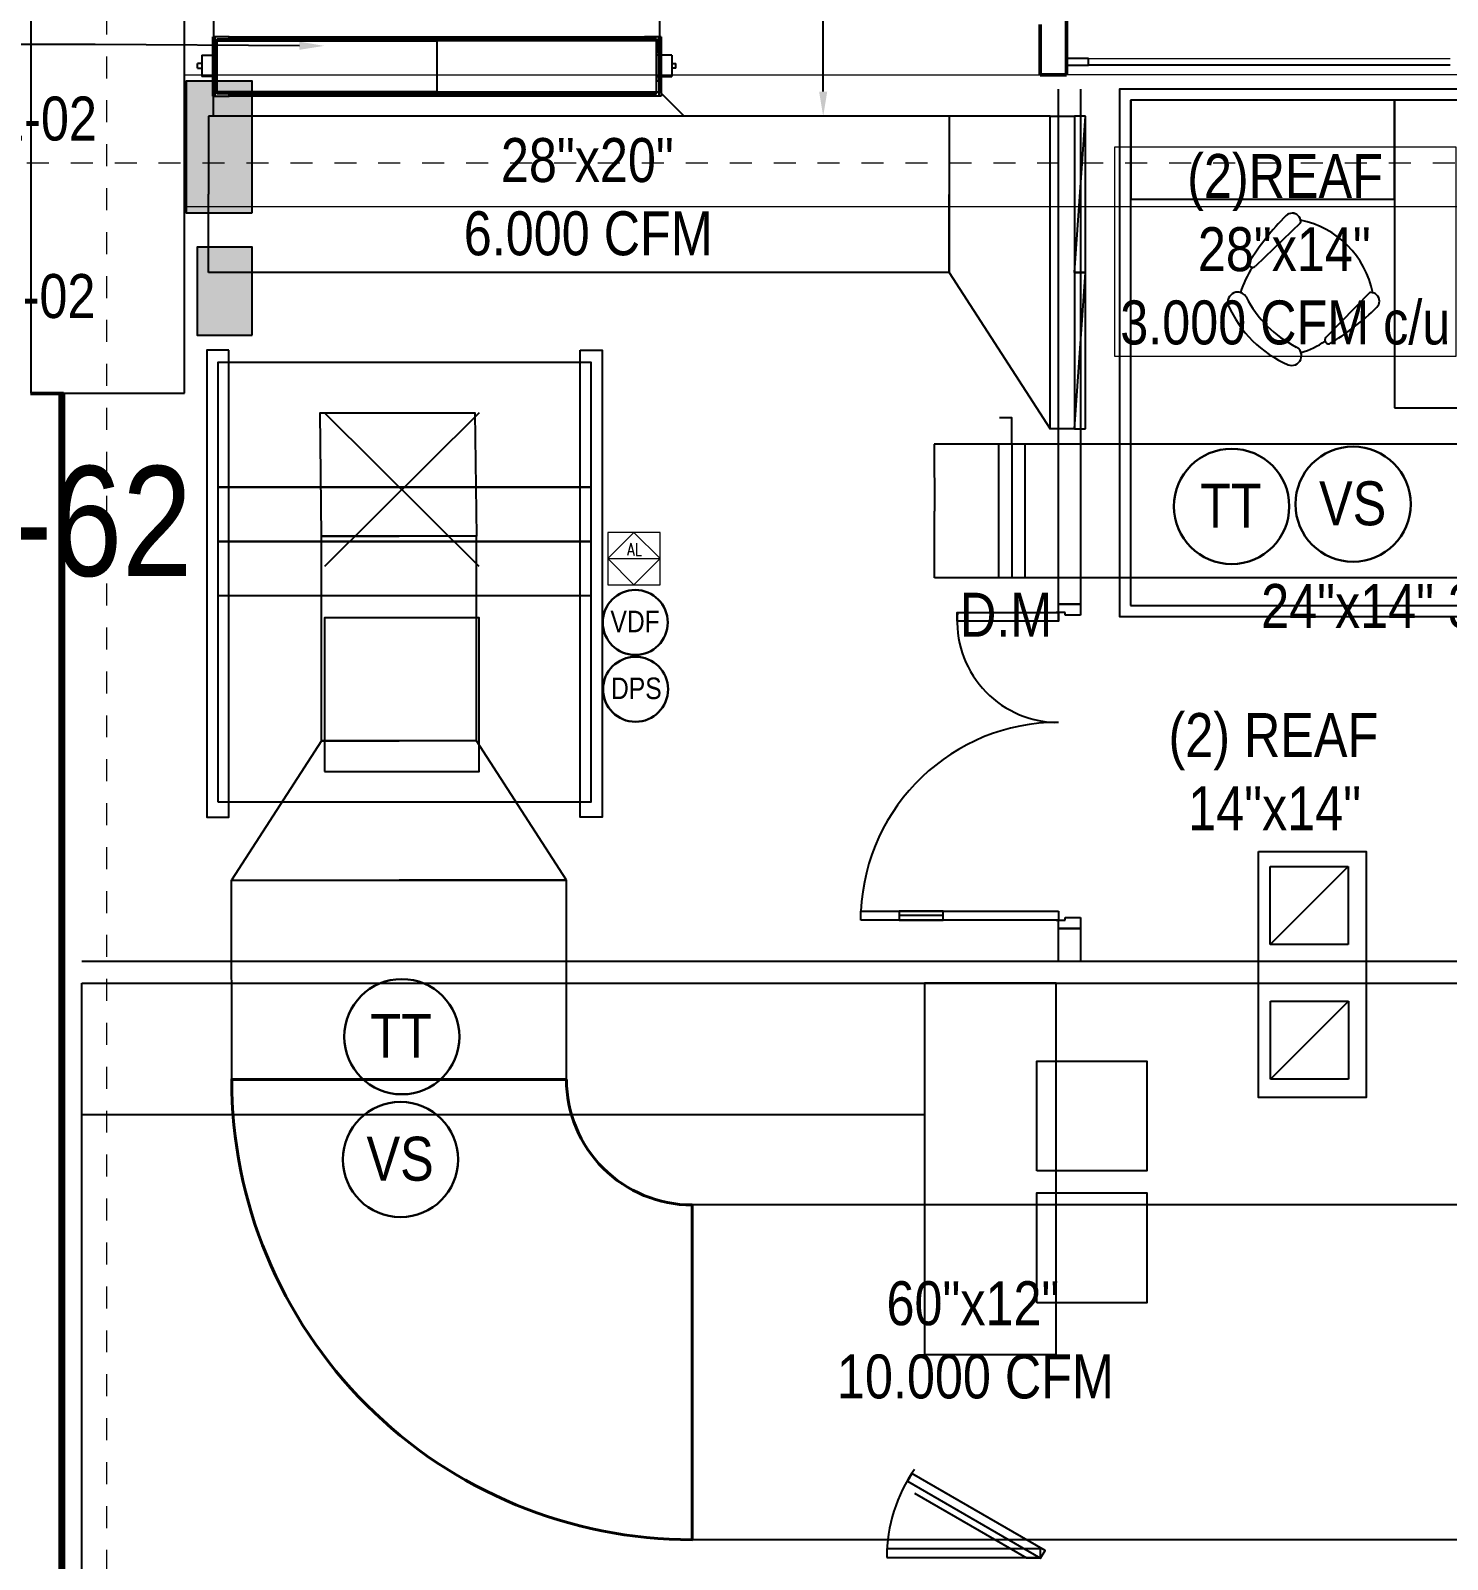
# Model space of a CAD drawing. Header units: inches. Extents: x -3 to 209, y -384 to 20.
# Drawn here: x 162.09 to 168.54, y 7.75 to 14.71 of the extents above; entities that cross this region are included whole.
import ezdxf
from ezdxf import colors
from ezdxf.entities.mleader import LeaderData, LeaderLine
from ezdxf.math import Vec2, Vec3

# ---------------------------------------------------------------- set-up
doc = ezdxf.new("R2010")
doc.units = ezdxf.units.IN
doc.header["$MEASUREMENT"] = 0
doc.linetypes.add('Grid Line 1_2_', pattern=[0.022225, 0.0127, -0.003175, 0.003175, -0.003175])
doc.linetypes.add('HIDDEN2', pattern=[0.1875, 0.125, -0.0625])
for name, color, linetype in [('1-01 HVAC-01A -Equipos', 3, 'Continuous'), ('A-WALL', 253, 'Continuous'), ('BASE PLAN$0$FLOOR LAYOUT 14 Oct (x-ref)$0$20F-032408$0$XDOOR', 253, 'Continuous'), ('BASE PLAN$0$NBS-HEAVY', 253, 'Continuous'), ('BASE PLAN$0$NDS-DOORS', 253, 'Continuous'), ('BASE PLAN$0$WALL', 253, 'Continuous'), ('HVAC TEXTO CVV', 2, 'Continuous'), ('Hvac Textos', 7, 'Continuous'), ('HVAC-Accesorios', 1, 'Continuous'), ('HVAC-Equipos', 3, 'Continuous'), ('HVAC-Extraccion', 114, 'Continuous'), ('HVAC-Rejillas', 2, 'HIDDEN2'), ('HVAC-Retorno', 20, 'Continuous'), ('HVAC-Suministro', 170, 'Continuous'), ('I-WALL', 1, 'Continuous'), ('NFF-FURN', 253, 'Continuous'), ('NFF-LIGHT', 253, 'Continuous')]:
    doc.layers.add(name, color=color, linetype=linetype)
for name, color, linetype, lineweight in [('1-controlAA', 4, 'Continuous', 5), ('A-GLAZ-CURT', 253, 'Continuous', 9), ('A-GLAZ-CWMG', 253, 'Continuous', 9), ('A-WALL-PATT', 253, 'Continuous', 50), ('BASE PLAN$0$A-ABOVE', 253, 'Continuous', 5), ('DET-INST', 3, 'Continuous', 5), ('HVAC -Textos Extraccion', 2, 'Continuous', 9), ('HVAC -Textos Rejillas', 2, 'Continuous', 9), ('HVAC -Textos Retorno', 2, 'Continuous', 9), ('HVAC -Textos Suministro', 7, 'Continuous', 9), ('HVAC Suministro', 5, 'Continuous', 40), ('S-BEAM', 253, 'Continuous', 13), ('S-COLS', 6, 'Continuous', 13), ('S-GRID', 253, 'Continuous', 9), ('TUBO HVAC', 1, 'Continuous', 30), ('TX-INST', 250, 'Continuous', 5)]:
    doc.layers.add(name, color=color, linetype=linetype, lineweight=lineweight)
doc.styles.add('Arial Narrow', font='ARIALN.TTF', dxfattribs={"height": 0.00295})
doc.styles.add('ROMANS', font='romans.shx', dxfattribs={"width": 0.8})
doc.styles.get("Standard").update_dxf_attribs({"font": 'arial.ttf'})

# ---------------------------------------------------------------- blocks, each defined once
blk = doc.blocks.new('rr')
at = {"linetype": 'ByBlock', "lineweight": -2}
for p, q in [((-0.0127, -0.0127), (0.0127, 0.0127)), ((-0.0127, -0.0127), (-0.0127, 0.0127)), ((-0.0127, 0.0127), (0.0127, 0.0127)), ((0.0127, 0.0127), (0.0127, -0.0127)), ((0.0127, -0.0127), (-0.0127, -0.0127))]:
    blk.add_line(p, q, dxfattribs=at)
blk = doc.blocks.new('*U78')
blk.add_lwpolyline([(-1.0399, -0.0566), (-1.0399, 0), (0, 0), (0.0566, -0.0566), (-1.0399, -0.0566)])
blk = doc.blocks.new('*U80')
at = {"layer": 'HVAC-Accesorios', "flags": 128}
for points in [[(0, 0), (-0.1193, 0), (-0.1193, -0.0565)], [(0, 0), (0.6096, 0)]]:
    blk.add_lwpolyline(points, dxfattribs=at)
blk.add_lwpolyline([(0, 0.059), (0.6096, 0.059), (0.6096, -0.059), (0, -0.059)], close=True, dxfattribs=at)
blk = doc.blocks.new('Damper 36x34 - Damper 40x18-V18-1 - Mecánica')
for p, q in [((0, 0.25), (1, 0.25)), ((0, 0.241), (0, 0.25)), ((0, 0.009), (0, 0.241)), ((0, 0.241), (1, 0.241)), ((1, 0.25), (1, 0.241)), ((1, 0.241), (1, 0.009)), ((-0.07, 0.1763), (-0.065, 0.1763)), ((-0.07, 0.1763), (-0.07, 0.0785)), ((-0.0649, 0.1763), (0, 0.1763)), ((-0.07, 0.1374), (-0.089, 0.1374)), ((-0.089, 0.1371), (-0.089, 0.1374)), ((-0.089, 0.1329), (-0.089, 0.1371)), ((-0.089, 0.13), (-0.089, 0.1328)), ((-0.089, 0.1248), (-0.089, 0.13)), ((-0.089, 0.1203), (-0.089, 0.1248)), ((-0.089, 0.1177), (-0.089, 0.1203)), ((-0.089, 0.1174), (-0.089, 0.1177)), ((-0.089, 0.1174), (-0.07, 0.1174)), ((-0.065, 0.0785), (-0.07, 0.0785)), ((0, 0.0785), (-0.0649, 0.0785)), ((0, 0), (0, 0.009)), ((1, 0.009), (0, 0.009)), ((1, 0), (0, 0)), ((1, 0.009), (1, 0))]:
    blk.add_line(p, q)
blk = doc.blocks.new('soporte dampers - soporte dampers-960247-1 - Mecánica')
for p, q in [((-0.02, -0.26), (-0.02, 0.01)), ((-0.01, 0.01), (-0.02, 0.01)), ((-0.01, 0.01), (-0.01, -0.26)), ((-0.01, 0.01), (-0.01, -0.06)), ((0, 0.01), (-0.01, 0.01)), ((0.055, 0.01), (0, 0.01)), ((0, -0.06), (0, 0)), ((0, 0), (0.055, 0)), ((0.055, 0.01), (1.946, 0.01)), ((0.055, 0.01), (0.055, 0)), ((0.055, 0), (0.055, 0.01)), ((1.946, 0), (0.055, 0)), ((1.946, 0), (1.946, 0.01)), ((1.967, 0.01), (1.946, 0.01)), ((1.946, 0.01), (1.946, 0)), ((1.946, 0), (1.967, 0)), ((2.001, 0.01), (1.967, 0.01)), ((1.967, 0), (2.001, 0)), ((2.011, 0.01), (2.001, 0.01)), ((2.001, 0), (2.001, -0.06)), ((2.011, -0.19), (2.011, 0.01)), ((2.021, 0.01), (2.011, 0.01)), ((2.011, -0.06), (2.011, 0.01)), ((2.021, 0.01), (2.021, -0.26)), ((-0.01, -0.06), (0, -0.06)), ((2.001, -0.06), (2.011, -0.06)), ((0, -0.19), (-0.01, -0.19)), ((-0.01, -0.19), (-0.01, -0.26)), ((0, -0.25), (0, -0.19)), ((2.001, -0.25), (2.001, -0.19)), ((2.001, -0.19), (2.011, -0.19)), ((2.011, -0.19), (2.011, -0.26)), ((-0.02, -0.26), (-0.01, -0.26)), ((-0.01, -0.26), (0, -0.26)), ((0.055, -0.25), (0, -0.25)), ((0, -0.26), (0.055, -0.26)), ((0.055, -0.25), (1.946, -0.25)), ((0.055, -0.25), (0.055, -0.26)), ((0.055, -0.26), (0.055, -0.25)), ((1.946, -0.26), (0.055, -0.26)), ((1.946, -0.25), (1.946, -0.26)), ((1.946, -0.26), (1.946, -0.25)), ((1.946, -0.25), (2.001, -0.25)), ((2.001, -0.26), (1.946, -0.26)), ((2.011, -0.26), (2.001, -0.26)), ((2.021, -0.26), (2.011, -0.26))]:
    blk.add_line(p, q)
blk = doc.blocks.new('UPAQ-02')
at = {"layer": '1-01 HVAC-01A -Equipos'}
for points in [[(-74852.8153, 50919.0231), (-74851.1153, 50919.0231), (-74851.1153, 50921.0231), (-74852.8153, 50921.0231)], [(-74852.8153, 50920.4564), (-74851.1153, 50920.4564), (-74851.1153, 50921.0231), (-74852.8153, 50921.0231)], [(-74852.8153, 50920.2094), (-74851.1153, 50920.2094), (-74851.1153, 50920.4564), (-74852.8153, 50920.4564)], [(-74852.8153, 50919.9625), (-74851.1153, 50919.9625), (-74851.1153, 50920.2094), (-74852.8153, 50920.2094)], [(-74852.3301, 50919.161), (-74851.6254, 50919.161), (-74851.6254, 50919.861), (-74852.3301, 50919.861)]]:
    blk.add_lwpolyline(points, close=True, dxfattribs=at)
blk = doc.blocks.new('BASE PLAN$0$Z$W@#371D3AC1')
at = {"layer": 'BASE PLAN$0$A-ABOVE', "linetype": 'ByBlock', "lineweight": -2}
blk.add_line((375.4, 58), (175, 58), dxfattribs=at)
blk.add_lwpolyline([(375.4, 78), (175, 78), (175, 38), (375.4, 38)], close=True, dxfattribs=at)
at = {"layer": 'BASE PLAN$0$FLOOR LAYOUT 14 Oct (x-ref)$0$20F-032408$0$XDOOR', "linetype": 'ByBlock', "lineweight": -2}
for p, q in [((900, 1438), (900, 1476)), ((900, 1476), (1000, 1476)), ((1000, 1476), (1000, 1426)), ((930, 1438), (890, 1438)), ((930, 1426), (930, 1438)), ((1000, 1426), (930, 1426)), ((0, 38), (0, 78)), ((0, 78), (900, 78)), ((900, 78), (900, 38)), ((900, 38), (0, 38)), ((890, 38), (930, 38)), ((900, 0), (900, 38)), ((930, 38), (930, 50)), ((930, 50), (1000, 50)), ((1000, 50), (1000, 0)), ((1000, 0), (900, 0))]:
    blk.add_line(p, q, dxfattribs=at)
blk.add_lwpolyline([(439.4, 1398), (439.4, 1438), (900, 1438), (900, 1398)], close=True, dxfattribs=at)
for centre, radius, start, end in [((900, 1398), 460.6, 175.01764, 267.68189), ((900, 38), 900, 90, 177.45268)]:
    blk.add_arc(centre, radius, start, end, dxfattribs=at)
at = {"layer": 'BASE PLAN$0$WALL', "linetype": 'ByBlock', "lineweight": -2}
for p, q in [((1000, 1476), (900, 1476)), ((1000, 0), (900, 0))]:
    blk.add_line(p, q, dxfattribs=at)
blk = doc.blocks.new('zw$6B6B')
at = {"layer": 'NFF-FURN', "linetype": 'ByBlock', "lineweight": -2, "extrusion": (0, 0, -1)}
for points in [[(791.4, 2680.3, -0.198888), (818.2, 2667.1, -0.347278), (820.7, 2619)], [(791.4, 2680.3, -0.198158), (818.2, 2667.1, -0.414966), (814.5, 2612.2), (811.2, 2609.6)], [(518.5, 2663.7, -0.062864), (791.4, 2680.3)], [(518.5, 2663.7, -0.062864), (791.4, 2680.3)], [(526.5, 2631.2), (519.9, 2633.1), (514.5, 2637.3, -0.415881), (516.2, 2662.1), (518.5, 2663.7)], [(511.9, 2641.2, -0.335448), (516.2, 2662.1), (518.5, 2663.7)], [(820.7, 2619, -0.300719), (790.9, 2153.4)], [(395.2, 2608.2, -0.084773), (511.9, 2641.2)], [(314.7, 2612.2), (319.1, 2618.8), (324.6, 2624.6, -0.415301), (387.7, 2620.4, -0.275335), (395.8, 2575.3)], [(314.7, 2612.2), (319.1, 2618.8), (324.6, 2624.6, -0.415301), (387.7, 2620.4), (392, 2614.7), (395.2, 2608.2)], [(288.4, 2227.6, -0.190618), (314.7, 2612.2)], [(288.4, 2227.6, -0.190618), (314.7, 2612.2)], [(374.8, 2253.3, -0.163773), (395.8, 2575.3)], [(374.8, 2253.3, -0.260185), (359.9, 2211.6, -0.41472), (296, 2215.8), (291.7, 2221.4), (288.4, 2227.6)], [(367.9, 2220.7), (364.2, 2215.9), (359.9, 2211.6, -0.41472), (296, 2215.8), (291.7, 2221.4), (288.4, 2227.6)], [(783.5, 2162.7), (786.6, 2159.5, -0.414852), (783, 2104.5, -0.197378), (755.1, 2094.9)], [(486.2, 2145.2), (484.1, 2147.3, -0.415432), (485.7, 2172.1), (491.5, 2175.5), (498.1, 2176.5)], [(486.2, 2145.2), (484.1, 2147.3, -0.379395), (484.2, 2170.6)], [(484.2, 2170.6, -0.064311), (367.9, 2220.7)], [(790.9, 2153.4, -0.360765), (783, 2104.5, -0.197378), (755.1, 2094.9)], [(755.1, 2094.9, -0.062793), (486.2, 2145.2)], [(755.1, 2094.9, -0.062793), (486.2, 2145.2)], [(1158.9, 954.7, 0.062864), (991.6, 1171)], [(1158.9, 954.7, 0.062864), (991.6, 1171)], [(991.6, 1171, 0.198888), (964, 1182.4, 0.347278), (926.2, 1152.6)], [(991.6, 1171, 0.198158), (964, 1182.4, 0.414966), (925.1, 1143.5), (925.3, 1139.3)], [(926.2, 1152.6, 0.300719), (595.5, 823.5)], [(1198.3, 825.4, 0.084773), (1146.3, 934.9)], [(1146.3, 934.9, 0.335448), (1159.2, 951.9), (1158.9, 954.7)], [(1129.2, 939.3), (1134.9, 935.6), (1141.6, 934.3, 0.415881), (1159.2, 951.9), (1158.9, 954.7)], [(1254.4, 767.4), (1256.5, 775.1), (1257.2, 783, 0.415301), (1212.5, 827.8), (1205.3, 827.2), (1198.3, 825.4)], [(1254.4, 767.4), (1256.5, 775.1), (1257.2, 783, 0.415301), (1212.5, 827.8, 0.275335), (1173.2, 804.2)], [(982.3, 494.3, 0.190618), (1254.4, 767.4)], [(982.3, 494.3, 0.190618), (1254.4, 767.4)], [(944.8, 576.2, 0.163773), (1173.2, 804.2)], [(607.4, 824), (602.9, 824.3, 0.414852), (563.9, 785.3, 0.197378), (575.1, 758)], [(595.5, 823.5, 0.360765), (563.9, 785.3, 0.197378), (575.1, 758)], [(575.1, 758, 0.062793), (790.1, 588.8)], [(575.1, 758, 0.062793), (790.1, 588.8)], [(944.8, 576.2, 0.260185), (923.2, 537.5, 0.41472), (968.5, 492.2), (975.5, 492.7), (982.3, 494.3)], [(810.5, 604.1, 0.064311), (924.8, 549.6)], [(790.1, 588.8), (793, 588.6, 0.415432), (810.6, 606.2), (809.3, 612.8), (805.7, 618.4)], [(790.1, 588.8), (793, 588.6, 0.379395), (810.5, 604.1)], [(924.8, 549.6), (923.6, 543.6), (923.2, 537.5, 0.41472), (968.5, 492.2), (975.5, 492.7), (982.3, 494.3)]]:
    blk.add_lwpolyline(points, format="xyb", dxfattribs=at)
for points in [[(791.4, 2680.3), (791.4, 2680.3)], [(518.5, 2663.7), (518.5, 2663.7)], [(811.2, 2609.6), (526.5, 2631.2)], [(811.2, 2609.6), (811.2, 2609.6)], [(314.7, 2612.2), (314.7, 2612.2)], [(395.8, 2575.3), (395.8, 2575.3)], [(374.8, 2253.3), (374.8, 2253.3)], [(288.4, 2227.6), (288.4, 2227.6)], [(783.5, 2162.7), (498.1, 2176.5)], [(783.5, 2162.7), (783.5, 2162.7)], [(755.1, 2094.9), (755.1, 2094.9)], [(486.2, 2145.2), (486.2, 2145.2)], [(1450, 1250.6), (1450, 1950.6)], [(1450, 1950.6), (50, 1950.6)], [(50, 1250.6), (1450, 1250.6)], [(500, 50.6), (500, 1250.6)], [(500, 1250.6), (50, 1250.6)], [(925.3, 1139.3), (1129.2, 939.3)], [(991.6, 1171), (991.6, 1171)], [(925.3, 1139.3), (925.3, 1139.3)], [(1158.9, 954.7), (1158.9, 954.7)], [(1254.4, 767.4), (1254.4, 767.4)], [(1173.2, 804.2), (1173.2, 804.2)], [(607.4, 824), (805.7, 618.4)], [(607.4, 824), (607.4, 824)], [(575.1, 758), (575.1, 758)], [(944.8, 576.2), (944.8, 576.2)], [(790.1, 588.8), (790.1, 588.8)], [(982.3, 494.3), (982.3, 494.3)]]:
    blk.add_lwpolyline(points, dxfattribs=at)
at = {"layer": 'NFF-LIGHT', "linetype": 'ByBlock', "lineweight": -2}
for p, q in [((-2400, 2850), (-2400, 2900)), ((-2400, 2850), (-50, 2850)), ((-50, 2850), (-50, 50)), ((-2350, 50), (-2350, 1950.6)), ((-50, 50), (-2350, 50))]:
    blk.add_line(p, q, dxfattribs=at)
blk.add_lwpolyline([(-2400, 2900), (0, 2900), (0, 0), (-2400, 0), (-2400, 1950.6), (-2350, 1950.6)], dxfattribs=at)
at = {"layer": 'NFF-LIGHT', "linetype": 'ByBlock', "lineweight": -2, "extrusion": (0, 0, -1)}
blk.add_lwpolyline([(50, 50.6), (500, 50.6)], dxfattribs=at)

msp = doc.modelspace()

# ---------------------------------------------------------------- hatches: boundary and pattern name
at = {"layer": 'HVAC-Equipos'}
h = msp.add_hatch(color=256, dxfattribs=at)
h.dxf.hatch_style = 1
h.paths.add_polyline_path([(163.1025, 14.4797), (162.8025, 14.4797), (162.8025, 13.8797), (163.1025, 13.8797)])
h = msp.add_hatch(color=256, dxfattribs=at)
h.dxf.hatch_style = 1
h.paths.add_polyline_path([(163.1025, 13.323), (163.1025, 13.723), (162.8525, 13.723), (162.8525, 13.323)])

# ---------------------------------------------------------------- linework, layer by layer
at = {"layer": '1-controlAA', "flags": 128}
msp.add_lwpolyline([(164.9604, 12.4248), (164.7216, 12.4248), (164.7216, 12.186), (164.9604, 12.186)], close=True, dxfattribs=at)
at = {"layer": 'A-GLAZ-CURT', "lineweight": 18}
for p, q in [((168.557, 14.5801), (166.9097, 14.5801)), ((166.9097, 14.5801), (166.9097, 14.5551)), ((166.9097, 14.5551), (168.557, 14.5551))]:
    msp.add_line(p, q, dxfattribs=at)
at = {"layer": 'A-GLAZ-CWMG', "lineweight": 25, "extrusion": (0, 0, -1)}
for p, q in [((166.9097, 14.5826), (166.8097, 14.5826)), ((166.8097, 14.5826), (166.8097, 14.5526)), ((166.8097, 14.5526), (166.9097, 14.5526)), ((166.9097, 14.5526), (166.9097, 14.5826))]:
    msp.add_line(p, q, dxfattribs=at)
at = {"layer": 'A-GLAZ-CWMG'}
for p, q in [((166.9097, 14.5826), (168.557, 14.5826)), ((166.9097, 14.5526), (168.557, 14.5526))]:
    msp.add_line(p, q, dxfattribs=at)
at = {"layer": 'A-WALL', "lineweight": 50}
for p, q in [((166.8097, 14.5076), (166.8097, 15.5766)), ((166.6897, 14.7376), (166.6897, 14.5076)), ((166.6897, 14.5076), (166.8097, 14.5076)), ((162.2289, 13.0576), (162.0939, 13.0576)), ((162.2289, 7.133), (162.2289, 13.0576)), ((162.2439, 13.0576), (162.2289, 13.0576)), ((162.2289, 13.0576), (162.2289, 7.133)), ((162.2439, 7.148), (162.2439, 13.0576))]:
    msp.add_line(p, q, dxfattribs=at)
at = {"layer": 'A-WALL', "lineweight": 18}
msp.add_line((170.4043, 14.5076), (166.8097, 14.5076), dxfattribs=at)
at = {"layer": 'A-WALL-PATT', "linetype": 'Continuous', "lineweight": 9}
for p, q in [((162.2289, 12.9928), (162.2439, 13.0078)), ((162.2289, 12.9221), (162.2439, 12.9371)), ((162.2289, 12.8514), (162.2439, 12.8664)), ((162.2289, 12.7807), (162.2439, 12.7957)), ((162.2289, 12.7099), (162.2439, 12.7249)), ((162.2289, 12.6392), (162.2439, 12.6542)), ((162.2289, 12.5685), (162.2439, 12.5835)), ((162.2289, 12.4978), (162.2439, 12.5128)), ((162.2289, 12.4271), (162.2439, 12.4421)), ((162.2289, 12.3564), (162.2439, 12.3714)), ((162.2289, 12.2857), (162.2439, 12.3007)), ((162.2289, 12.215), (162.2439, 12.23)), ((162.2289, 12.1443), (162.2439, 12.1593)), ((162.2289, 12.0735), (162.2439, 12.0885)), ((162.2289, 12.0028), (162.2439, 12.0178)), ((162.2289, 11.9321), (162.2439, 11.9471)), ((162.2289, 11.8614), (162.2439, 11.8764)), ((162.2289, 11.7907), (162.2439, 11.8057)), ((162.2289, 11.72), (162.2439, 11.735)), ((162.2289, 11.6493), (162.2439, 11.6643)), ((162.2289, 11.5786), (162.2439, 11.5936)), ((162.2289, 11.5079), (162.2439, 11.5229)), ((162.2289, 11.4371), (162.2439, 11.4521)), ((162.2289, 11.3664), (162.2439, 11.3814)), ((162.2289, 11.2957), (162.2439, 11.3107)), ((162.2289, 11.225), (162.2439, 11.24)), ((162.2289, 11.1543), (162.2439, 11.1693)), ((162.2289, 11.0836), (162.2439, 11.0986)), ((162.2289, 11.0129), (162.2439, 11.0279)), ((162.2289, 10.9422), (162.2439, 10.9572)), ((162.2289, 10.8715), (162.2439, 10.8865)), ((162.2289, 10.8008), (162.2439, 10.8158)), ((162.2289, 10.73), (162.2439, 10.745)), ((162.2289, 10.6593), (162.2439, 10.6743)), ((162.2289, 10.5886), (162.2439, 10.6036)), ((162.2289, 10.5179), (162.2439, 10.5329)), ((162.2289, 10.4472), (162.2439, 10.4622)), ((162.2289, 10.3765), (162.2439, 10.3915)), ((162.2289, 10.3058), (162.2439, 10.3208)), ((162.2289, 10.2351), (162.2439, 10.2501)), ((162.2289, 10.1644), (162.2439, 10.1794)), ((162.2289, 10.0936), (162.2439, 10.1086)), ((162.2289, 10.0229), (162.2439, 10.0379)), ((162.2289, 9.9522), (162.2439, 9.9672)), ((162.2289, 9.8815), (162.2439, 9.8965)), ((162.2289, 9.8108), (162.2439, 9.8258)), ((162.2289, 9.7401), (162.2439, 9.7551)), ((162.2289, 9.6694), (162.2439, 9.6844)), ((162.2289, 9.5987), (162.2439, 9.6137)), ((162.2289, 9.528), (162.2439, 9.543)), ((162.2289, 9.4572), (162.2439, 9.4722)), ((162.2289, 9.3865), (162.2439, 9.4015)), ((162.2289, 9.3158), (162.2439, 9.3308)), ((162.2289, 9.2451), (162.2439, 9.2601)), ((162.2289, 9.1744), (162.2439, 9.1894)), ((162.2289, 9.1037), (162.2439, 9.1187)), ((162.2289, 9.033), (162.2439, 9.048)), ((162.2289, 8.9623), (162.2439, 8.9773)), ((162.2289, 8.8916), (162.2439, 8.9066)), ((162.2289, 8.8209), (162.2439, 8.8359)), ((162.2289, 8.7501), (162.2439, 8.7651)), ((162.2289, 8.6794), (162.2439, 8.6944)), ((162.2289, 8.6087), (162.2439, 8.6237)), ((162.2289, 8.538), (162.2439, 8.553)), ((162.2289, 8.4673), (162.2439, 8.4823)), ((162.2289, 8.3966), (162.2439, 8.4116)), ((162.2289, 8.3259), (162.2439, 8.3409)), ((162.2289, 8.2552), (162.2439, 8.2702)), ((162.2289, 8.1845), (162.2439, 8.1995)), ((162.2289, 8.1137), (162.2439, 8.1287)), ((162.2289, 8.043), (162.2439, 8.058)), ((162.2289, 7.9723), (162.2439, 7.9873)), ((162.2289, 7.9016), (162.2439, 7.9166)), ((162.2289, 7.8309), (162.2439, 7.8459)), ((162.2289, 7.7602), (162.2439, 7.7752))]:
    msp.add_line(p, q, dxfattribs=at)
at = {"layer": 'BASE PLAN$0$NBS-HEAVY'}
for p, q in [((166.7733, 12.02), (166.7733, 14.4422)), ((166.8733, 14.4422), (166.8733, 12.048)), ((166.7733, 10.472), (166.7733, 10.622)), ((166.7733, 10.622), (166.8733, 10.622)), ((166.8733, 10.622), (166.8733, 10.472)), ((171.2588, 10.4711), (162.3274, 10.4711)), ((171.2588, 10.3711), (162.3274, 10.3711))]:
    msp.add_line(p, q, dxfattribs=at)
at = {"layer": 'DET-INST'}
msp.add_line((164.7216, 12.3054), (164.9604, 12.3054), dxfattribs=at)
at = {"layer": 'DET-INST', "flags": 128}
msp.add_lwpolyline([(164.841, 12.4248), (164.7216, 12.3054), (164.841, 12.186), (164.9604, 12.3054)], close=True, dxfattribs=at)
at = {"layer": 'HVAC -Textos Rejillas'}
msp.add_lwpolyline([(168.5819, 13.2262), (167.0294, 13.2262), (167.0294, 14.1797), (168.5819, 14.1797)], close=True, dxfattribs=at)
at = {"layer": 'HVAC Suministro'}
msp.add_lwpolyline([(164.5339, 9.9342), (163.0099, 9.9342, 0.414214), (165.1054, 7.8387), (165.1054, 9.3627, -0.414214)], format="xyb", close=True, dxfattribs=at)
at = {"layer": 'HVAC-Equipos'}
for points in [[(163.1025, 13.8797), (163.1025, 14.4797), (162.8025, 14.4797), (162.8025, 13.8797)], [(163.1025, 13.323), (163.1025, 13.723), (162.8525, 13.723), (162.8525, 13.323)]]:
    msp.add_lwpolyline(points, close=True, dxfattribs=at)
at = {"layer": 'HVAC-Extraccion'}
for p, q in [((166.2762, 14.3194), (162.9046, 14.3198)), ((162.9046, 14.3198), (162.9046, 13.9642)), ((166.2762, 14.3194), (166.2762, 13.9638)), ((162.9045, 13.6086), (162.9046, 13.9642)), ((166.2761, 13.6082), (166.2762, 13.9638)), ((166.2761, 13.6082), (162.9045, 13.6086))]:
    msp.add_line(p, q, dxfattribs=at)
for points in [[(164.9594, 15.4755), (162.9275, 15.4755), (162.9275, 14.4302), (164.9594, 14.4302)], [(166.7359, 14.3194), (166.2761, 14.3194), (166.2762, 13.6082), (166.7359, 12.897)], [(166.7359, 14.3194), (166.8459, 14.3194), (166.8459, 12.897), (166.7359, 12.897)]]:
    msp.add_lwpolyline(points, close=True, dxfattribs=at)
at = {"layer": 'HVAC-Retorno'}
for p, q in [((171.3181, 12.8275), (166.2084, 12.8269)), ((166.2084, 12.8269), (166.2085, 12.5221)), ((166.2085, 12.2173), (166.2085, 12.5221)), ((171.3182, 12.2179), (166.2085, 12.2173))]:
    msp.add_line(p, q, dxfattribs=at)
msp.add_lwpolyline([(167.684, 10.972), (168.175, 10.972), (168.175, 9.8516), (167.684, 9.8516)], close=True, dxfattribs=at)
at = {"layer": 'HVAC-Suministro'}
for p, q in [((164.1365, 12.2693), (163.4318, 12.9693)), ((164.1365, 12.9693), (163.4318, 12.2693)), ((163.4194, 11.4751), (163.4194, 12.4072)), ((163.4194, 12.4072), (163.7717, 12.4072)), ((164.1241, 12.4073), (163.7717, 12.4072)), ((164.1241, 11.4751), (164.1241, 12.4073)), ((163.4194, 11.4751), (163.7718, 11.4751)), ((164.1241, 11.4751), (163.7718, 11.4751)), ((163.0097, 10.8411), (163.7717, 10.8412)), ((163.0099, 9.9341), (163.0097, 10.8411)), ((164.5337, 10.8414), (163.7717, 10.8412)), ((164.5339, 9.9344), (164.5337, 10.8414)), ((163.0099, 9.9341), (163.7719, 9.9342)), ((164.5339, 9.9344), (163.7719, 9.9342)), ((169.7952, 9.3627), (165.1054, 9.3627)), ((165.1054, 9.3627), (165.1054, 8.6007)), ((165.1054, 7.8387), (165.1054, 8.6007)), ((169.7952, 7.8387), (165.1054, 7.8387))]:
    msp.add_line(p, q, dxfattribs=at)
for points in [[(164.1241, 12.4072), (163.4194, 12.4072), (163.4125, 12.9693), (164.1172, 12.9693)], [(164.5337, 10.8414), (164.1241, 11.4751), (163.4194, 11.4751), (163.0097, 10.8411)]]:
    msp.add_lwpolyline(points, close=True, dxfattribs=at)
at = {"layer": 'I-WALL'}
for points in [[(162.9966, 13.2542), (162.8966, 13.2542), (162.8966, 11.1276), (162.9966, 11.1276)], [(164.5966, 13.2542), (164.6966, 13.2542), (164.6966, 11.1276), (164.5966, 11.1276)]]:
    msp.add_lwpolyline(points, close=True, dxfattribs=at)
at = {"layer": 'NFF-FURN'}
for points in [[(165.925, 7.6824), (165.925, 7.0873), (162.3274, 7.0824), (162.3274, 10.3729)], [(162.328, 10.3727), (166.1638, 10.3727), (166.1638, 9.7727), (162.328, 9.7727), (162.328, 10.3727)], [(166.7638, 8.6824), (166.7638, 10.3723), (166.1638, 10.3723), (166.1638, 8.6824)], [(166.6755, 9.5178), (166.6756, 10.0178), (167.1756, 10.0177), (167.1755, 9.5177), (166.6755, 9.5178)], [(166.6754, 8.9178), (166.6755, 9.4178), (167.1755, 9.4177), (167.1754, 8.9177), (166.6754, 8.9178)], [(166.0861, 8.1054), (166.6923, 7.7554), (166.7123, 7.79), (166.1061, 8.14), (166.0861, 8.1054)], [(166.1175, 8.0509), (166.6284, 7.7559), (166.6923, 7.7554)], [(165.9923, 7.7576), (166.6923, 7.7576), (166.6923, 7.7976), (165.9923, 7.7976), (165.9923, 7.7576)]]:
    msp.add_lwpolyline(points, dxfattribs=at)
at = {"layer": 'NFF-LIGHT'}
msp.add_line((166.1638, 8.6824), (166.7638, 8.6824), dxfattribs=at)
msp.add_arc((166.6936, 7.7576), 0.7013, 145.08793, 179.99684, dxfattribs=at)
at = {"layer": 'S-BEAM', "lineweight": 18}
for p, q in [((162.7949, 14.5076), (166.6897, 14.5076)), ((175.0689, 13.9076), (162.7949, 13.9076))]:
    msp.add_line(p, q, dxfattribs=at)
at = {"layer": 'S-COLS', "lineweight": 25}
for p, q in [((162.0949, 16.0583), (162.0949, 13.0583)), ((162.7949, 13.0583), (162.7949, 16.0583)), ((162.0949, 13.0583), (162.7949, 13.0583))]:
    msp.add_line(p, q, dxfattribs=at)
at = {"layer": 'S-GRID', "linetype": 'Grid Line 1_2_'}
for p, q in [((162.4399, 18.9919), (162.4399, -28.0077)), ((122.6773, 14.1076), (191.9984, 14.1076))]:
    msp.add_line(p, q, dxfattribs=at)
at = {"layer": 'TUBO HVAC'}
for centre, radius in [((168.1147, 12.5533), 0.2624), ((167.5618, 12.5431), 0.2624), ((164.847, 12.0148), 0.148), ((164.8482, 11.7104), 0.148), ((163.7843, 10.1289), 0.2624), ((163.7784, 9.5696), 0.2624)]:
    msp.add_circle(centre, radius, dxfattribs=at)

# ---------------------------------------------------------------- block references
at = {"layer": 'BASE PLAN$0$NDS-DOORS', "xscale": 0.0009999999999852297, "yscale": 0.0009999999999852297, "zscale": 0.0009999999999852297}
msp.add_blockref('BASE PLAN$0$Z$W@#371D3AC1', (165.8733, 10.622), dxfattribs=at)
at = {"layer": 'HVAC-Accesorios'}
for name, p in [('Damper 36x34 - Damper 40x18-V18-1 - Mecánica', (162.9433, 14.4215)), ('soporte dampers - soporte dampers-960247-1 - Mecánica', (162.9433, 14.6712))]:
    msp.add_blockref(name, p, dxfattribs=at)
at = {"layer": 'HVAC-Accesorios', "xscale": -1}
msp.add_blockref('Damper 36x34 - Damper 40x18-V18-1 - Mecánica', (164.9433, 14.4215), dxfattribs=at)
at = {"layer": 'HVAC-Equipos', "rotation": 270}
msp.add_blockref('*U80', (166.5617, 12.8275), dxfattribs=at)
at = {"layer": 'HVAC-Extraccion', "xscale": 1.953866694221574, "yscale": 1.953866694221574, "zscale": 1.953866694221574}
msp.add_blockref('*U78', (164.9594, 14.4302), dxfattribs=at)
at = {"layer": 'HVAC-Rejillas', "xscale": -28, "yscale": 2, "zscale": 12, "rotation": 270}
for p in [(166.8713, 13.9638), (166.8713, 13.2526)]:
    msp.add_blockref('rr', p, dxfattribs=at)
at = {"layer": 'HVAC-Rejillas', "xscale": 14, "yscale": 14, "zscale": 12}
for p in [(167.9147, 10.7263), (167.916, 10.1127)]:
    msp.add_blockref('rr', p, dxfattribs=at)
at = {"layer": 'HVAC-Suministro'}
msp.add_blockref('UPAQ-02', (75015.7619, -50907.8254), dxfattribs=at)
at = {"layer": 'NFF-LIGHT', "xscale": -0.0009999999999852297, "yscale": 0.0009999999999852297, "zscale": 0.0009999999999852297, "rotation": 270}
msp.add_blockref('zw$6B6B', (167.0521, 14.442), dxfattribs=at)

# ---------------------------------------------------------------- texts
at = {"layer": 'HVAC -Textos Extraccion', "insert": (166.3254, 12.15), "char_height": 0.2, "width": 0.482727, "attachment_point": 1, "style": 'Arial Narrow'}
msp.add_mtext('D.M', dxfattribs=at)
at = {"layer": 'HVAC -Textos Rejillas', "char_height": 0.2, "width": 1.634804, "attachment_point": 1, "style": 'Arial Narrow'}
for s, insert in [('TAE-02', (161.6198, 14.4089)), ('\\pi0.43255;28"x20"\\P\\pi0.26345;6.000 CFM ', (163.8029, 14.2199)), ('\\pi0.38391;(2)REAF\\P\\pi0.43255;28"x14"\\P\\pi0.078998;3.000 CFM c/u', (166.9757, 14.1475)), ('TC-02', (161.7531, 13.6009)), ('\\pi0.35205;(2) REAF\\P\\pi0.44162;14"x14"', (166.9226, 11.6021))]:
    msp.add_mtext(s, dxfattribs=dict(at, insert=insert))
at = {"layer": 'HVAC -Textos Retorno', "insert": (167.6963, 12.1897), "char_height": 0.2, "width": 2.027405, "attachment_point": 1, "style": 'Arial Narrow'}
msp.add_mtext('24"x14" 3.000 CFM', dxfattribs=at)
at = {"layer": 'HVAC -Textos Suministro', "attachment_point": 1, "style": 'Arial Narrow'}
for s, insert, char_height, width in [('CTRL-62', (160.5071, 12.7266), 0.5, 3.106997), ('\\pi0.31893;60"x12" \\P\\pi0.093423;10.000 CFM', (165.6718, 9.0154), 0.2, 1.40581)]:
    msp.add_mtext(s, dxfattribs=dict(at, insert=insert, char_height=char_height, width=width))
at = {"layer": 'HVAC TEXTO CVV', "color": 1, "attachment_point": 1, "style": 'Arial Narrow'}
for s, insert, char_height, width in [('\\pi0.68241;TT', (166.7361, 12.6468), 0.2, 1.634804), ('\\pi0.67109;VS', (167.289, 12.6571), 0.2, 1.634804), ('\\pi0.29103;VDF', (164.4431, 12.0683), 0.098, 0.801054), ('\\pi0.29227;DPS', (164.4443, 11.7639), 0.098, 0.801054), ('\\pi0.68241;TT', (162.9587, 10.2326), 0.2, 1.634804), ('\\pi0.67109;VS', (162.9528, 9.6733), 0.2, 1.634804)]:
    msp.add_mtext(s, dxfattribs=dict(at, insert=insert, char_height=char_height, width=width))
at = {"layer": 'TX-INST', "color": 7, "insert": (164.8433, 12.375), "char_height": 0.05596, "width": 0.133883, "attachment_point": 2, "line_spacing_factor": 0.964689, "style": 'ROMANS'}
msp.add_mtext('AL', dxfattribs=at)

# ---------------------------------------------------------------- leaders
at = {"layer": 'HVAC -Textos Rejillas'}
ml = msp.add_multileader_mtext('Standard', dxfattribs=at)
ml.set_content('', color=256)
ml.set_leader_properties()
ml.build(insert=Vec2(0, 0))
ml.multileader.update_dxf_attribs({"dogleg_length": 0.36, "arrow_head_size": 0.1128})
ctx = ml.context
ctx.base_point, ctx.char_height, ctx.arrow_head_size, ctx.landing_gap_size, ctx.plane_origin, ctx.plane_x_axis, ctx.plane_y_axis = Vec3(166.97, 16.0669), 0.1128, 0.1128, 0.0564, Vec3(171.609, 15.2493), Vec3(-1, 0), Vec3(0, -1)
ctx.text_align_type = 2
notes = []
notes.append((ctx, [(1, (1, 1, 0), (165.7025, 16.0669), (1, 0), 1.1547, [(0, [(165.7025, 14.3192)], 0, [])])]))
ctx.mtext.insert, ctx.mtext.text_direction, ctx.mtext.rotation, ctx.mtext.alignment, ctx.mtext.flow_direction = Vec3(166.9136, 16.0105), Vec3(-1, 0), 3.141593, 3, 5
at = {"layer": 'Hvac Textos'}
ml = msp.add_multileader_mtext('Standard', dxfattribs=at)
ml.set_content('', color=256)
ml.set_leader_properties()
ml.build(insert=Vec2(0, 0))
ml.multileader.update_dxf_attribs({"dogleg_length": 0.36, "arrow_head_size": 0.1128})
ctx = ml.context
ctx.base_point, ctx.char_height, ctx.arrow_head_size, ctx.landing_gap_size, ctx.plane_origin, ctx.plane_x_axis, ctx.plane_y_axis = Vec3(158.9321, 14.6466), 0.1128, 0.1128, 0.0564, Vec3(157.5719, 15.1333), Vec3(-1, 0), Vec3(0, -1)
notes.append((ctx, [(1, (1, 1, 0), (162.3889, 14.6466), (-1, 0), 3.4568, [(0, [(163.431, 14.6397)], 0, [])])]))
ctx.mtext.insert, ctx.mtext.text_direction, ctx.mtext.rotation, ctx.mtext.flow_direction = Vec3(158.8757, 14.5902), Vec3(-1, 0), 3.141593, 5
for ctx, leaders in notes:
    for number, flags, end, landing, length, lines in leaders:
        leader = LeaderData()
        leader.index, (leader.has_last_leader_line, leader.has_dogleg_vector, leader.attachment_direction) = number, flags
        leader.last_leader_point, leader.dogleg_vector, leader.dogleg_length = Vec3(end), Vec3(landing), length
        for number, points, colour, breaks in lines:
            line = LeaderLine()
            line.index, line.vertices, line.color, line.breaks = number, Vec3.list(points), colors.encode_raw_color(colour), breaks
            leader.lines.append(line)
        ctx.leaders.append(leader)

doc.saveas('drawing.dxf')
